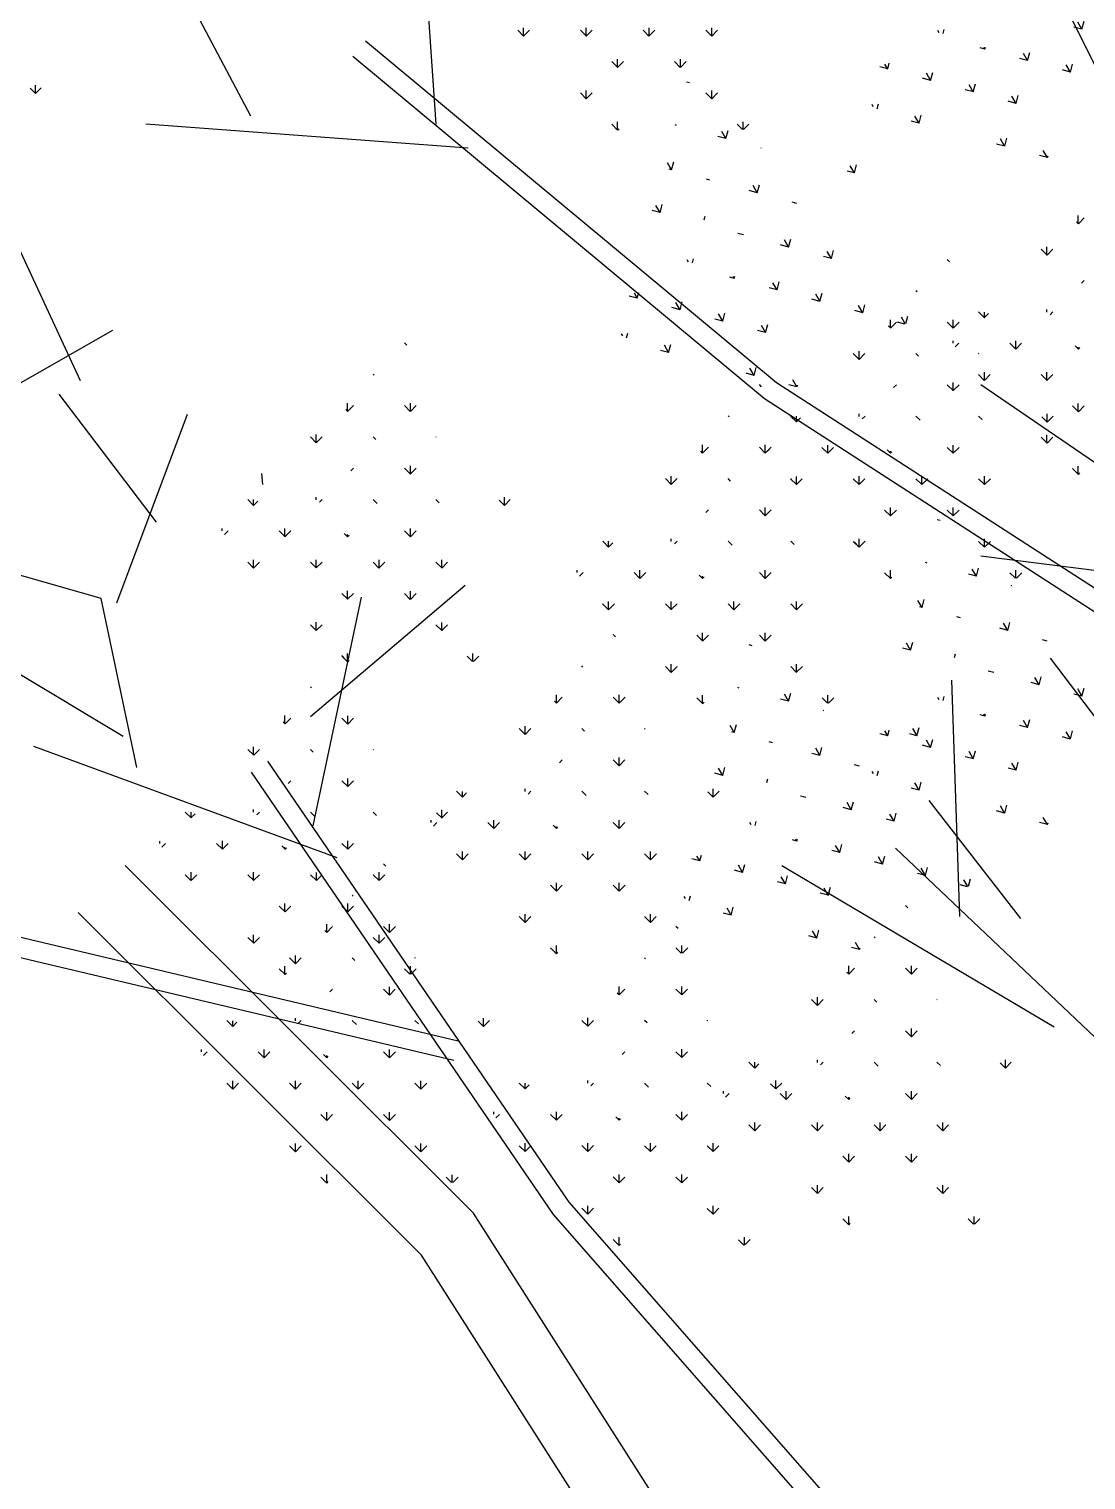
# Model space of a CAD drawing. Header units: millimetres. Extents: x -10 to 320, y -26 to 94.
# Drawn here: x 0.567 to 1.97, y 27.182 to 29.11 of the extents above; entities that cross this region are included whole.
import ezdxf

# ---------------------------------------------------------------- set-up
doc = ezdxf.new("R2010")
doc.units = ezdxf.units.MM
doc.header["$LTSCALE"] = 0.05

msp = doc.modelspace()

# ---------------------------------------------------------------- hatches: boundary and pattern name
at = {"linetype": 'Continuous'}
h = msp.add_hatch(dxfattribs=at)
h.set_pattern_fill('GRASS', scale=0.058864, style=0)
h.set_pattern_definition([(90, (-94.30087, 52.201557), (-0.041622823, 0.041622823), [0.011036918, -0.072208728]), (45, (-94.30087, 52.201557), (-0.041622823, 0.041622823), [0.011036918, -0.047826643]), (135, (-94.30087, 52.201557), (-0.041622823, -0.041622823), [0.011036918, -0.047826643])])
edge = h.paths.add_edge_path()
edge.add_line((1.4025, 29.0987), (1.4675, 28.9751))
edge.add_line((1.4675, 28.9751), (1.5942, 28.9795))
edge.add_line((1.5942, 28.9795), (1.4546, 29.0917))
edge.add_line((1.4546, 29.0917), (1.5882, 29.1243))
edge.add_line((1.5882, 29.1243), (1.5851, 29.2564))
edge.add_line((1.5851, 29.2564), (1.5192, 29.1354))
edge.add_line((1.5192, 29.1354), (1.4187, 29.1129))
edge.add_line((1.4187, 29.1129), (1.4713, 29.1592))
edge.add_line((1.4713, 29.1592), (1.4639, 29.3223))
edge.add_line((1.4639, 29.3223), (1.4201, 29.4108))
edge.add_line((1.4201, 29.4108), (1.4219, 29.2491))
edge.add_line((1.4219, 29.2491), (1.4038, 29.1282))
edge.add_line((1.4038, 29.1282), (1.3886, 29.1478))
edge.add_line((1.3886, 29.1478), (1.3805, 29.4922))
edge.add_line((1.3805, 29.4922), (1.3401, 29.2813))
edge.add_line((1.3401, 29.2813), (1.3653, 29.1778))
edge.add_line((1.3653, 29.1778), (1.3177, 29.2391))
edge.add_line((1.3177, 29.2391), (1.3202, 29.3699))
edge.add_line((1.3202, 29.3699), (1.2713, 29.2208))
edge.add_line((1.2713, 29.2208), (1.3757, 29.1352))
edge.add_line((1.3757, 29.1352), (1.1348, 29.2248))
edge.add_line((1.1348, 29.2248), (1.2266, 29.0799))
edge.add_line((1.2266, 29.0799), (1.3779, 29.1066))
edge.add_line((1.3779, 29.1066), (1.2711, 28.9999))
edge.add_line((1.2711, 28.9999), (1.3334, 28.9421))
edge.add_line((1.3334, 28.9421), (1.4046, 29.0932))
h = msp.add_hatch(dxfattribs=at)
h.set_pattern_fill('GRASS', scale=0.058864, angle=30, style=0)
h.set_pattern_definition([(120, (-92.528245, 1.22863), (-0.056857833, 0.01523501), [0.011036918, -0.072208728]), (75, (-92.528245, 1.22863), (-0.056857833, 0.01523501), [0.011036918, -0.047826643]), (165, (-92.528245, 1.22863), (-0.01523501, -0.056857833), [0.011036918, -0.047826643])])
edge = h.paths.add_edge_path()
edge.add_line((1.9047, 29.0726), (2.0229, 28.9981))
edge.add_line((2.0229, 28.9981), (2.1304, 29.0653))
edge.add_line((2.1304, 29.0653), (1.9533, 29.0927))
edge.add_line((1.9533, 29.0927), (2.0528, 29.1877))
edge.add_line((2.0528, 29.1877), (1.984, 29.3005))
edge.add_line((1.984, 29.3005), (1.9875, 29.1628))
edge.add_line((1.9875, 29.1628), (1.9116, 29.0931))
edge.add_line((1.9116, 29.0931), (1.9341, 29.1595))
edge.add_line((1.9341, 29.1595), (1.8461, 29.297))
edge.add_line((1.8461, 29.297), (1.7639, 29.3517))
edge.add_line((1.7639, 29.3517), (1.8463, 29.2126))
edge.add_line((1.8463, 29.2126), (1.8911, 29.0989))
edge.add_line((1.8911, 29.0989), (1.8681, 29.1082))
edge.add_line((1.8681, 29.1082), (1.6889, 29.4025))
edge.add_line((1.6889, 29.4025), (1.7594, 29.1996))
edge.add_line((1.7594, 29.1996), (1.833, 29.1226))
edge.add_line((1.833, 29.1226), (1.7611, 29.1519))
edge.add_line((1.7611, 29.1519), (1.6979, 29.2663))
edge.add_line((1.6979, 29.2663), (1.7301, 29.1128))
edge.add_line((1.7301, 29.1128), (1.8633, 29.0908))
edge.add_line((1.8633, 29.0908), (1.6098, 29.048))
edge.add_line((1.6098, 29.048), (1.7618, 28.9684))
edge.add_line((1.7618, 28.9684), (1.8795, 29.0672))
edge.add_line((1.8795, 29.0672), (1.8404, 28.9214))
edge.add_line((1.8404, 28.9214), (1.9232, 28.9025))
edge.add_line((1.9232, 28.9025), (1.9093, 29.069))
h = msp.add_hatch(dxfattribs=at)
h.set_pattern_fill('GRASS', scale=0.058864, style=0)
h.set_pattern_definition([(90, (-95.282206, 52.041984), (-0.041622823, 0.041622823), [0.011036918, -0.072208728]), (45, (-95.282206, 52.041984), (-0.041622823, 0.041622823), [0.011036918, -0.047826643]), (135, (-95.282206, 52.041984), (-0.041622823, -0.041622823), [0.011036918, -0.047826643])])
edge = h.paths.add_edge_path()
edge.add_line((0.4212, 28.9391), (0.4862, 28.8155))
edge.add_line((0.4862, 28.8155), (0.6129, 28.8199))
edge.add_line((0.6129, 28.8199), (0.4733, 28.9322))
edge.add_line((0.4733, 28.9322), (0.6069, 28.9647))
edge.add_line((0.6069, 28.9647), (0.6038, 29.0968))
edge.add_line((0.6038, 29.0968), (0.5379, 28.9758))
edge.add_line((0.5379, 28.9758), (0.4374, 28.9534))
edge.add_line((0.4374, 28.9534), (0.49, 28.9997))
edge.add_line((0.49, 28.9997), (0.4826, 29.1627))
edge.add_line((0.4826, 29.1627), (0.4387, 29.2512))
edge.add_line((0.4387, 29.2512), (0.4405, 29.0895))
edge.add_line((0.4405, 29.0895), (0.4225, 28.9686))
edge.add_line((0.4225, 28.9686), (0.4073, 28.9882))
edge.add_line((0.4073, 28.9882), (0.3991, 29.3327))
edge.add_line((0.3991, 29.3327), (0.3588, 29.1217))
edge.add_line((0.3588, 29.1217), (0.384, 29.0183))
edge.add_line((0.384, 29.0183), (0.3364, 29.0795))
edge.add_line((0.3364, 29.0795), (0.3389, 29.2103))
edge.add_line((0.3389, 29.2103), (0.29, 29.0612))
edge.add_line((0.29, 29.0612), (0.3943, 28.9756))
edge.add_line((0.3943, 28.9756), (0.1534, 29.0652))
edge.add_line((0.1534, 29.0652), (0.2453, 28.9203))
edge.add_line((0.2453, 28.9203), (0.3966, 28.947))
edge.add_line((0.3966, 28.947), (0.2898, 28.8403))
edge.add_line((0.2898, 28.8403), (0.3521, 28.7825))
edge.add_line((0.3521, 28.7825), (0.4233, 28.9336))
h = msp.add_hatch(dxfattribs=at)
h.set_pattern_fill('GRASS', scale=0.058864, angle=30, style=0)
h.set_pattern_definition([(120, (-92.860936, 0.924007), (-0.056857833, 0.01523501), [0.011036918, -0.072208728]), (75, (-92.860936, 0.924007), (-0.056857833, 0.01523501), [0.011036918, -0.047826643]), (165, (-92.860936, 0.924007), (-0.01523501, -0.056857833), [0.011036918, -0.047826643])])
edge = h.paths.add_edge_path()
edge.add_line((1.5721, 28.768), (1.6902, 28.6935))
edge.add_line((1.6902, 28.6935), (1.7977, 28.7607))
edge.add_line((1.7977, 28.7607), (1.6206, 28.788))
edge.add_line((1.6206, 28.788), (1.7201, 28.8831))
edge.add_line((1.7201, 28.8831), (1.6513, 28.9959))
edge.add_line((1.6513, 28.9959), (1.6548, 28.8582))
edge.add_line((1.6548, 28.8582), (1.579, 28.7885))
edge.add_line((1.579, 28.7885), (1.6014, 28.8549))
edge.add_line((1.6014, 28.8549), (1.5134, 28.9924))
edge.add_line((1.5134, 28.9924), (1.4312, 29.0471))
edge.add_line((1.4312, 29.0471), (1.5136, 28.908))
edge.add_line((1.5136, 28.908), (1.5585, 28.7943))
edge.add_line((1.5585, 28.7943), (1.5355, 28.8036))
edge.add_line((1.5355, 28.8036), (1.3562, 29.0978))
edge.add_line((1.3562, 29.0978), (1.4267, 28.895))
edge.add_line((1.4267, 28.895), (1.5003, 28.818))
edge.add_line((1.5003, 28.818), (1.4284, 28.8472))
edge.add_line((1.4284, 28.8472), (1.3652, 28.9617))
edge.add_line((1.3652, 28.9617), (1.3974, 28.8082))
edge.add_line((1.3974, 28.8082), (1.5306, 28.7862))
edge.add_line((1.5306, 28.7862), (1.2771, 28.7433))
edge.add_line((1.2771, 28.7433), (1.4291, 28.6638))
edge.add_line((1.4291, 28.6638), (1.5468, 28.7625))
edge.add_line((1.5468, 28.7625), (1.5077, 28.6167))
edge.add_line((1.5077, 28.6167), (1.5905, 28.5978))
edge.add_line((1.5905, 28.5978), (1.5766, 28.7644))
h = msp.add_hatch(dxfattribs=at)
h.set_pattern_fill('GRASS', scale=0.058864, style=0)
h.set_pattern_definition([(90, (-93.689076, 51.743988), (-0.041622823, 0.041622823), [0.011036918, -0.072208728]), (45, (-93.689076, 51.74399), (-0.041622823, 0.041622823), [0.011036918, -0.047826643]), (135, (-93.689076, 51.74399), (-0.041622823, -0.041622823), [0.011036918, -0.047826643])])
edge = h.paths.add_edge_path()
edge.add_line((2.0143, 28.6411), (2.0793, 28.5175))
edge.add_line((2.0793, 28.5175), (2.206, 28.5219))
edge.add_line((2.206, 28.5219), (2.0664, 28.6342))
edge.add_line((2.0664, 28.6342), (2.2, 28.6667))
edge.add_line((2.2, 28.6667), (2.1969, 28.7988))
edge.add_line((2.1969, 28.7988), (2.131, 28.6778))
edge.add_line((2.131, 28.6778), (2.0305, 28.6554))
edge.add_line((2.0305, 28.6554), (2.0831, 28.7017))
edge.add_line((2.0831, 28.7017), (2.0757, 28.8647))
edge.add_line((2.0757, 28.8647), (2.0319, 28.9532))
edge.add_line((2.0319, 28.9532), (2.0337, 28.7916))
edge.add_line((2.0337, 28.7916), (2.0156, 28.6706))
edge.add_line((2.0156, 28.6706), (2.0004, 28.6902))
edge.add_line((2.0004, 28.6902), (1.9923, 29.0347))
edge.add_line((1.9923, 29.0347), (1.9519, 28.8238))
edge.add_line((1.9519, 28.8238), (1.9771, 28.7203))
edge.add_line((1.9771, 28.7203), (1.9295, 28.7815))
edge.add_line((1.9295, 28.7815), (1.932, 28.9123))
edge.add_line((1.932, 28.9123), (1.8831, 28.7632))
edge.add_line((1.8831, 28.7632), (1.9875, 28.6776))
edge.add_line((1.9875, 28.6776), (1.7466, 28.7672))
edge.add_line((1.7466, 28.7672), (1.8384, 28.6223))
edge.add_line((1.8384, 28.6223), (1.9897, 28.649))
edge.add_line((1.9897, 28.649), (1.8829, 28.5423))
edge.add_line((1.8829, 28.5423), (1.9452, 28.4845))
edge.add_line((1.9452, 28.4845), (2.0164, 28.6356))
h = msp.add_hatch(dxfattribs=at)
h.set_pattern_fill('GRASS', scale=0.058864, style=0)
h.set_pattern_definition([(90, (-93.938594, 51.605522), (-0.041622823, 0.041622823), [0.011036918, -0.072208728]), (45, (-93.938594, 51.60552), (-0.041622823, 0.041622823), [0.011036918, -0.047826643]), (135, (-93.938594, 51.60552), (-0.041622823, -0.041622823), [0.011036918, -0.047826643])])
edge = h.paths.add_edge_path()
edge.add_line((1.7648, 28.5026), (1.8298, 28.379))
edge.add_line((1.8298, 28.379), (1.9565, 28.3835))
edge.add_line((1.9565, 28.3835), (1.8169, 28.4957))
edge.add_line((1.8169, 28.4957), (1.9505, 28.5282))
edge.add_line((1.9505, 28.5282), (1.9474, 28.6604))
edge.add_line((1.9474, 28.6604), (1.8815, 28.5394))
edge.add_line((1.8815, 28.5394), (1.781, 28.5169))
edge.add_line((1.781, 28.5169), (1.8336, 28.5632))
edge.add_line((1.8336, 28.5632), (1.8262, 28.7262))
edge.add_line((1.8262, 28.7262), (1.7824, 28.8147))
edge.add_line((1.7824, 28.8147), (1.7841, 28.6531))
edge.add_line((1.7841, 28.6531), (1.7661, 28.5322))
edge.add_line((1.7661, 28.5322), (1.7509, 28.5518))
edge.add_line((1.7509, 28.5518), (1.7428, 28.8962))
edge.add_line((1.7428, 28.8962), (1.7024, 28.6853))
edge.add_line((1.7024, 28.6853), (1.7276, 28.5818))
edge.add_line((1.7276, 28.5818), (1.68, 28.6431))
edge.add_line((1.68, 28.6431), (1.6825, 28.7738))
edge.add_line((1.6825, 28.7738), (1.6336, 28.6247))
edge.add_line((1.6336, 28.6247), (1.7379, 28.5392))
edge.add_line((1.7379, 28.5392), (1.497, 28.6287))
edge.add_line((1.497, 28.6287), (1.5889, 28.4838))
edge.add_line((1.5889, 28.4838), (1.7402, 28.5105))
edge.add_line((1.7402, 28.5105), (1.6334, 28.4038))
edge.add_line((1.6334, 28.4038), (1.6957, 28.346))
edge.add_line((1.6957, 28.346), (1.7669, 28.4972))
h = msp.add_hatch(dxfattribs=at)
h.set_pattern_fill('GRASS', scale=0.058864, style=0)
h.set_pattern_definition([(90, (-94.659424, 51.49475), (-0.041622823, 0.041622823), [0.011036918, -0.072208728]), (45, (-94.659424, 51.49475), (-0.041622823, 0.041622823), [0.011036918, -0.047826643]), (135, (-94.659424, 51.49475), (-0.041622823, -0.041622823), [0.011036918, -0.047826643])])
edge = h.paths.add_edge_path()
edge.add_line((1.0439, 28.3919), (1.109, 28.2683))
edge.add_line((1.109, 28.2683), (1.2356, 28.2727))
edge.add_line((1.2356, 28.2727), (1.096, 28.3849))
edge.add_line((1.096, 28.3849), (1.2297, 28.4175))
edge.add_line((1.2297, 28.4175), (1.2266, 28.5496))
edge.add_line((1.2266, 28.5496), (1.1607, 28.4286))
edge.add_line((1.1607, 28.4286), (1.0601, 28.4061))
edge.add_line((1.0601, 28.4061), (1.1128, 28.4524))
edge.add_line((1.1128, 28.4524), (1.1054, 28.6155))
edge.add_line((1.1054, 28.6155), (1.0615, 28.704))
edge.add_line((1.0615, 28.704), (1.0633, 28.5423))
edge.add_line((1.0633, 28.5423), (1.0453, 28.4214))
edge.add_line((1.0453, 28.4214), (1.0301, 28.441))
edge.add_line((1.0301, 28.441), (1.0219, 28.7854))
edge.add_line((1.0219, 28.7854), (0.9816, 28.5745))
edge.add_line((0.9816, 28.5745), (1.0068, 28.471))
edge.add_line((1.0068, 28.471), (0.9592, 28.5323))
edge.add_line((0.9592, 28.5323), (0.9617, 28.663))
edge.add_line((0.9617, 28.663), (0.9128, 28.514))
edge.add_line((0.9128, 28.514), (1.0171, 28.4284))
edge.add_line((1.0171, 28.4284), (0.7762, 28.518))
edge.add_line((0.7762, 28.518), (0.868, 28.3731))
edge.add_line((0.868, 28.3731), (1.0194, 28.3997))
edge.add_line((1.0194, 28.3997), (0.9126, 28.293))
edge.add_line((0.9126, 28.293), (0.9749, 28.2352))
edge.add_line((0.9749, 28.2352), (1.0461, 28.3864))
h = msp.add_hatch(dxfattribs=at)
h.set_pattern_fill('GRASS', scale=0.058864, style=0)
h.set_pattern_definition([(90, (-94.18811, 51.439364), (-0.041622823, 0.041622823), [0.011036918, -0.072208728]), (45, (-94.18811, 51.439364), (-0.041622823, 0.041622823), [0.011036918, -0.047826643]), (135, (-94.18811, 51.439364), (-0.041622823, -0.041622823), [0.011036918, -0.047826643])])
edge = h.paths.add_edge_path()
edge.add_line((1.5153, 28.3365), (1.5803, 28.2129))
edge.add_line((1.5803, 28.2129), (1.707, 28.2173))
edge.add_line((1.707, 28.2173), (1.5674, 28.3295))
edge.add_line((1.5674, 28.3295), (1.701, 28.3621))
edge.add_line((1.701, 28.3621), (1.6979, 28.4942))
edge.add_line((1.6979, 28.4942), (1.632, 28.3732))
edge.add_line((1.632, 28.3732), (1.5315, 28.3507))
edge.add_line((1.5315, 28.3507), (1.5841, 28.397))
edge.add_line((1.5841, 28.397), (1.5767, 28.5601))
edge.add_line((1.5767, 28.5601), (1.5328, 28.6486))
edge.add_line((1.5328, 28.6486), (1.5346, 28.4869))
edge.add_line((1.5346, 28.4869), (1.5166, 28.366))
edge.add_line((1.5166, 28.366), (1.5014, 28.3856))
edge.add_line((1.5014, 28.3856), (1.4932, 28.73))
edge.add_line((1.4932, 28.73), (1.4529, 28.5191))
edge.add_line((1.4529, 28.5191), (1.4781, 28.4156))
edge.add_line((1.4781, 28.4156), (1.4305, 28.4769))
edge.add_line((1.4305, 28.4769), (1.433, 28.6077))
edge.add_line((1.433, 28.6077), (1.3841, 28.4586))
edge.add_line((1.3841, 28.4586), (1.4884, 28.373))
edge.add_line((1.4884, 28.373), (1.2475, 28.4626))
edge.add_line((1.2475, 28.4626), (1.3394, 28.3177))
edge.add_line((1.3394, 28.3177), (1.4907, 28.3444))
edge.add_line((1.4907, 28.3444), (1.3839, 28.2377))
edge.add_line((1.3839, 28.2377), (1.4462, 28.1799))
edge.add_line((1.4462, 28.1799), (1.5174, 28.331))
h = msp.add_hatch(dxfattribs=at)
h.set_pattern_fill('GRASS', scale=0.058864, angle=30, style=0)
h.set_pattern_definition([(120, (-92.528245, 0.34245), (-0.056857833, 0.01523501), [0.011036918, -0.072208728]), (75, (-92.528245, 0.34245), (-0.056857833, 0.01523501), [0.011036918, -0.047826643]), (165, (-92.528245, 0.34245), (-0.01523501, -0.056857833), [0.011036918, -0.047826643])])
edge = h.paths.add_edge_path()
edge.add_line((1.9047, 28.1865), (2.0229, 28.1119))
edge.add_line((2.0229, 28.1119), (2.1304, 28.1791))
edge.add_line((2.1304, 28.1791), (1.9533, 28.2065))
edge.add_line((1.9533, 28.2065), (2.0528, 28.3015))
edge.add_line((2.0528, 28.3015), (1.984, 28.4144))
edge.add_line((1.984, 28.4144), (1.9875, 28.2766))
edge.add_line((1.9875, 28.2766), (1.9116, 28.2069))
edge.add_line((1.9116, 28.2069), (1.9341, 28.2733))
edge.add_line((1.9341, 28.2733), (1.8461, 28.4108))
edge.add_line((1.8461, 28.4108), (1.7639, 28.4655))
edge.add_line((1.7639, 28.4655), (1.8463, 28.3264))
edge.add_line((1.8463, 28.3264), (1.8911, 28.2127))
edge.add_line((1.8911, 28.2127), (1.8681, 28.2221))
edge.add_line((1.8681, 28.2221), (1.6889, 28.5163))
edge.add_line((1.6889, 28.5163), (1.7594, 28.3135))
edge.add_line((1.7594, 28.3135), (1.833, 28.2364))
edge.add_line((1.833, 28.2364), (1.7611, 28.2657))
edge.add_line((1.7611, 28.2657), (1.6979, 28.3802))
edge.add_line((1.6979, 28.3802), (1.7301, 28.2266))
edge.add_line((1.7301, 28.2266), (1.8633, 28.2047))
edge.add_line((1.8633, 28.2047), (1.6098, 28.1618))
edge.add_line((1.6098, 28.1618), (1.7618, 28.0822))
edge.add_line((1.7618, 28.0822), (1.8795, 28.181))
edge.add_line((1.8795, 28.181), (1.8404, 28.0352))
edge.add_line((1.8404, 28.0352), (1.9232, 28.0163))
edge.add_line((1.9232, 28.0163), (1.9093, 28.1828))
h = msp.add_hatch(dxfattribs=at)
h.set_pattern_fill('GRASS', scale=0.058864, style=0)
h.set_pattern_definition([(90, (-94.382182, 51.107047), (-0.041622823, 0.041622823), [0.011036918, -0.072208728]), (45, (-94.38218, 51.107047), (-0.041622823, 0.041622823), [0.011036918, -0.047826643]), (135, (-94.38218, 51.107047), (-0.041622823, -0.041622823), [0.011036918, -0.047826643])])
edge = h.paths.add_edge_path()
edge.add_line((1.3212, 28.0042), (1.3862, 27.8806))
edge.add_line((1.3862, 27.8806), (1.5129, 27.885))
edge.add_line((1.5129, 27.885), (1.3733, 27.9972))
edge.add_line((1.3733, 27.9972), (1.5069, 28.0298))
edge.add_line((1.5069, 28.0298), (1.5038, 28.1619))
edge.add_line((1.5038, 28.1619), (1.4379, 28.0409))
edge.add_line((1.4379, 28.0409), (1.3374, 28.0184))
edge.add_line((1.3374, 28.0184), (1.39, 28.0647))
edge.add_line((1.39, 28.0647), (1.3826, 28.2278))
edge.add_line((1.3826, 28.2278), (1.3388, 28.3163))
edge.add_line((1.3388, 28.3163), (1.3405, 28.1546))
edge.add_line((1.3405, 28.1546), (1.3225, 28.0337))
edge.add_line((1.3225, 28.0337), (1.3073, 28.0533))
edge.add_line((1.3073, 28.0533), (1.2992, 28.3977))
edge.add_line((1.2992, 28.3977), (1.2588, 28.1868))
edge.add_line((1.2588, 28.1868), (1.284, 28.0833))
edge.add_line((1.284, 28.0833), (1.2364, 28.1446))
edge.add_line((1.2364, 28.1446), (1.2389, 28.2753))
edge.add_line((1.2389, 28.2753), (1.19, 28.1263))
edge.add_line((1.19, 28.1263), (1.2944, 28.0407))
edge.add_line((1.2944, 28.0407), (1.0535, 28.1303))
edge.add_line((1.0535, 28.1303), (1.1453, 27.9854))
edge.add_line((1.1453, 27.9854), (1.2966, 28.012))
edge.add_line((1.2966, 28.012), (1.1898, 27.9053))
edge.add_line((1.1898, 27.9053), (1.2521, 27.8475))
edge.add_line((1.2521, 27.8475), (1.3233, 27.9987))
h = msp.add_hatch(dxfattribs=at)
h.set_pattern_fill('GRASS', scale=0.058864, style=0)
h.set_pattern_definition([(90, (-94.742597, 51.079354), (-0.041622823, 0.041622823), [0.011036918, -0.072208728]), (45, (-94.7426, 51.079354), (-0.041622823, 0.041622823), [0.011036918, -0.047826643]), (135, (-94.7426, 51.079354), (-0.041622823, -0.041622823), [0.011036918, -0.047826643])])
edge = h.paths.add_edge_path()
edge.add_line((0.9608, 27.9765), (1.0258, 27.8529))
edge.add_line((1.0258, 27.8529), (1.1525, 27.8573))
edge.add_line((1.1525, 27.8573), (1.0129, 27.9695))
edge.add_line((1.0129, 27.9695), (1.1465, 28.0021))
edge.add_line((1.1465, 28.0021), (1.1434, 28.1342))
edge.add_line((1.1434, 28.1342), (1.0775, 28.0132))
edge.add_line((1.0775, 28.0132), (0.977, 27.9907))
edge.add_line((0.977, 27.9907), (1.0296, 28.037))
edge.add_line((1.0296, 28.037), (1.0222, 28.2001))
edge.add_line((1.0222, 28.2001), (0.9784, 28.2886))
edge.add_line((0.9784, 28.2886), (0.9801, 28.1269))
edge.add_line((0.9801, 28.1269), (0.9621, 28.006))
edge.add_line((0.9621, 28.006), (0.9469, 28.0256))
edge.add_line((0.9469, 28.0256), (0.9388, 28.37))
edge.add_line((0.9388, 28.37), (0.8984, 28.1591))
edge.add_line((0.8984, 28.1591), (0.9236, 28.0556))
edge.add_line((0.9236, 28.0556), (0.876, 28.1169))
edge.add_line((0.876, 28.1169), (0.8785, 28.2476))
edge.add_line((0.8785, 28.2476), (0.8296, 28.0986))
edge.add_line((0.8296, 28.0986), (0.9339, 28.013))
edge.add_line((0.9339, 28.013), (0.693, 28.1026))
edge.add_line((0.693, 28.1026), (0.7849, 27.9577))
edge.add_line((0.7849, 27.9577), (0.9362, 27.9844))
edge.add_line((0.9362, 27.9844), (0.8294, 27.8776))
edge.add_line((0.8294, 27.8776), (0.8917, 27.8199))
edge.add_line((0.8917, 27.8199), (0.9629, 27.971))
h = msp.add_hatch(dxfattribs=at)
h.set_pattern_fill('GRASS', scale=0.058864, angle=30, style=0)
h.set_pattern_definition([(120, (-92.777763, 0.176293), (-0.056857833, 0.01523501), [0.011036918, -0.072208728]), (75, (-92.777763, 0.176293), (-0.056857833, 0.01523501), [0.011036918, -0.047826643]), (165, (-92.777763, 0.176293), (-0.01523501, -0.056857833), [0.011036918, -0.047826643])])
edge = h.paths.add_edge_path()
edge.add_line((1.6552, 28.0203), (1.7733, 27.9458))
edge.add_line((1.7733, 27.9458), (1.8808, 28.0129))
edge.add_line((1.8808, 28.0129), (1.7038, 28.0403))
edge.add_line((1.7038, 28.0403), (1.8033, 28.1353))
edge.add_line((1.8033, 28.1353), (1.7345, 28.2482))
edge.add_line((1.7345, 28.2482), (1.738, 28.1105))
edge.add_line((1.738, 28.1105), (1.6621, 28.0407))
edge.add_line((1.6621, 28.0407), (1.6846, 28.1072))
edge.add_line((1.6846, 28.1072), (1.5966, 28.2447))
edge.add_line((1.5966, 28.2447), (1.5144, 28.2994))
edge.add_line((1.5144, 28.2994), (1.5968, 28.1603))
edge.add_line((1.5968, 28.1603), (1.6416, 28.0465))
edge.add_line((1.6416, 28.0465), (1.6186, 28.0559))
edge.add_line((1.6186, 28.0559), (1.4394, 28.3501))
edge.add_line((1.4394, 28.3501), (1.5099, 28.1473))
edge.add_line((1.5099, 28.1473), (1.5834, 28.0703))
edge.add_line((1.5834, 28.0703), (1.5116, 28.0995))
edge.add_line((1.5116, 28.0995), (1.4484, 28.214))
edge.add_line((1.4484, 28.214), (1.4806, 28.0604))
edge.add_line((1.4806, 28.0604), (1.6137, 28.0385))
edge.add_line((1.6137, 28.0385), (1.3603, 27.9956))
edge.add_line((1.3603, 27.9956), (1.5123, 27.9161))
edge.add_line((1.5123, 27.9161), (1.63, 28.0148))
edge.add_line((1.63, 28.0148), (1.5909, 27.869))
edge.add_line((1.5909, 27.869), (1.6737, 27.8501))
edge.add_line((1.6737, 27.8501), (1.6598, 28.0166))
h = msp.add_hatch(dxfattribs=at)
h.set_pattern_fill('GRASS', scale=0.058864, style=0)
h.set_pattern_definition([(90, (-94.68715, 50.802423), (-0.041622823, 0.041622823), [0.011036918, -0.072208728]), (45, (-94.68715, 50.80242), (-0.041622823, 0.041622823), [0.011036918, -0.047826643]), (135, (-94.68715, 50.80242), (-0.041622823, -0.041622823), [0.011036918, -0.047826643])])
edge = h.paths.add_edge_path()
edge.add_line((1.0162, 27.6995), (1.0813, 27.5759))
edge.add_line((1.0813, 27.5759), (1.2079, 27.5804))
edge.add_line((1.2079, 27.5804), (1.0683, 27.6926))
edge.add_line((1.0683, 27.6926), (1.202, 27.7251))
edge.add_line((1.202, 27.7251), (1.1988, 27.8573))
edge.add_line((1.1988, 27.8573), (1.133, 27.7363))
edge.add_line((1.133, 27.7363), (1.0324, 27.7138))
edge.add_line((1.0324, 27.7138), (1.0851, 27.7601))
edge.add_line((1.0851, 27.7601), (1.0776, 27.9231))
edge.add_line((1.0776, 27.9231), (1.0338, 28.0116))
edge.add_line((1.0338, 28.0116), (1.0356, 27.85))
edge.add_line((1.0356, 27.85), (1.0176, 27.7291))
edge.add_line((1.0176, 27.7291), (1.0023, 27.7487))
edge.add_line((1.0023, 27.7487), (0.9942, 28.0931))
edge.add_line((0.9942, 28.0931), (0.9539, 27.8822))
edge.add_line((0.9539, 27.8822), (0.979, 27.7787))
edge.add_line((0.979, 27.7787), (0.9314, 27.84))
edge.add_line((0.9314, 27.84), (0.934, 27.9707))
edge.add_line((0.934, 27.9707), (0.885, 27.8216))
edge.add_line((0.885, 27.8216), (0.9894, 27.7361))
edge.add_line((0.9894, 27.7361), (0.7485, 27.8256))
edge.add_line((0.7485, 27.8256), (0.8403, 27.6807))
edge.add_line((0.8403, 27.6807), (0.9917, 27.7074))
edge.add_line((0.9917, 27.7074), (0.8848, 27.6007))
edge.add_line((0.8848, 27.6007), (0.9471, 27.5429))
edge.add_line((0.9471, 27.5429), (1.0184, 27.6941))
h = msp.add_hatch(dxfattribs=at)
h.set_pattern_fill('GRASS', scale=0.058864, style=0)
h.set_pattern_definition([(90, (-93.994042, 50.747037), (-0.041622823, 0.041622823), [0.011036918, -0.072208728]), (45, (-93.99404, 50.747037), (-0.041622823, 0.041622823), [0.011036918, -0.047826643]), (135, (-93.99404, 50.747037), (-0.041622823, -0.041622823), [0.011036918, -0.047826643])])
edge = h.paths.add_edge_path()
edge.add_line((1.7093, 27.6442), (1.7744, 27.5206))
edge.add_line((1.7744, 27.5206), (1.901, 27.525))
edge.add_line((1.901, 27.525), (1.7614, 27.6372))
edge.add_line((1.7614, 27.6372), (1.8951, 27.6698))
edge.add_line((1.8951, 27.6698), (1.892, 27.8019))
edge.add_line((1.892, 27.8019), (1.8261, 27.6809))
edge.add_line((1.8261, 27.6809), (1.7255, 27.6584))
edge.add_line((1.7255, 27.6584), (1.7782, 27.7047))
edge.add_line((1.7782, 27.7047), (1.7707, 27.8678))
edge.add_line((1.7707, 27.8678), (1.7269, 27.9563))
edge.add_line((1.7269, 27.9563), (1.7287, 27.7946))
edge.add_line((1.7287, 27.7946), (1.7107, 27.6737))
edge.add_line((1.7107, 27.6737), (1.6954, 27.6933))
edge.add_line((1.6954, 27.6933), (1.6873, 28.0377))
edge.add_line((1.6873, 28.0377), (1.647, 27.8268))
edge.add_line((1.647, 27.8268), (1.6721, 27.7233))
edge.add_line((1.6721, 27.7233), (1.6246, 27.7846))
edge.add_line((1.6246, 27.7846), (1.6271, 27.9153))
edge.add_line((1.6271, 27.9153), (1.5781, 27.7662))
edge.add_line((1.5781, 27.7662), (1.6825, 27.6807))
edge.add_line((1.6825, 27.6807), (1.4416, 27.7703))
edge.add_line((1.4416, 27.7703), (1.5334, 27.6254))
edge.add_line((1.5334, 27.6254), (1.6848, 27.652))
edge.add_line((1.6848, 27.652), (1.5779, 27.5453))
edge.add_line((1.5779, 27.5453), (1.6402, 27.4875))
edge.add_line((1.6402, 27.4875), (1.7115, 27.6387))
h = msp.add_hatch(dxfattribs=at)
h.set_pattern_fill('GRASS', scale=0.058864, style=0)
h.set_pattern_definition([(90, (-94.29901, 50.719344), (-0.041622823, 0.041622823), [0.011036918, -0.072208728]), (45, (-94.29901, 50.719344), (-0.041622823, 0.041622823), [0.011036918, -0.047826643]), (135, (-94.29901, 50.719344), (-0.041622823, -0.041622823), [0.011036918, -0.047826643])])
edge = h.paths.add_edge_path()
edge.add_line((1.4044, 27.6165), (1.4694, 27.4929))
edge.add_line((1.4694, 27.4929), (1.5961, 27.4973))
edge.add_line((1.5961, 27.4973), (1.4565, 27.6095))
edge.add_line((1.4565, 27.6095), (1.5901, 27.6421))
edge.add_line((1.5901, 27.6421), (1.587, 27.7742))
edge.add_line((1.587, 27.7742), (1.5211, 27.6532))
edge.add_line((1.5211, 27.6532), (1.4206, 27.6307))
edge.add_line((1.4206, 27.6307), (1.4732, 27.677))
edge.add_line((1.4732, 27.677), (1.4658, 27.8401))
edge.add_line((1.4658, 27.8401), (1.4219, 27.9286))
edge.add_line((1.4219, 27.9286), (1.4237, 27.7669))
edge.add_line((1.4237, 27.7669), (1.4057, 27.646))
edge.add_line((1.4057, 27.646), (1.3905, 27.6656))
edge.add_line((1.3905, 27.6656), (1.3823, 28.01))
edge.add_line((1.3823, 28.01), (1.342, 27.7991))
edge.add_line((1.342, 27.7991), (1.3672, 27.6956))
edge.add_line((1.3672, 27.6956), (1.3196, 27.7569))
edge.add_line((1.3196, 27.7569), (1.3221, 27.8876))
edge.add_line((1.3221, 27.8876), (1.2732, 27.7386))
edge.add_line((1.2732, 27.7386), (1.3775, 27.653))
edge.add_line((1.3775, 27.653), (1.1366, 27.7426))
edge.add_line((1.1366, 27.7426), (1.2285, 27.5977))
edge.add_line((1.2285, 27.5977), (1.3798, 27.6243))
edge.add_line((1.3798, 27.6243), (1.273, 27.5176))
edge.add_line((1.273, 27.5176), (1.3353, 27.4598))
edge.add_line((1.3353, 27.4598), (1.4065, 27.611))

# ---------------------------------------------------------------- linework, layer by layer
at = {"color": 7}
msp.add_line((0.8754, 28.5197, -0.0003), (0.877, 28.505, -0.0003), dxfattribs=at)
for points in [[(3.093, 24.0229), (3.1386, 26.025), (2.8196, 26.6621), (2.136, 28.7553), (1.7714, 29.4833)], [(0.8611, 28.9946), (0.7541, 29.1975), (0.6365, 29.1975), (0.3049, 29.3043)], [(1.0857, 29.2937), (1.1071, 28.9839)], [(2.3653, 28.1194), (1.5592, 28.6401), (1.0136, 29.0942)], [(2.3509, 28.0971), (1.5435, 28.6188), (0.9966, 29.0738)], [(0.635, 28.6428), (0.462, 29.0155)], [(1.1499, 28.9519), (0.722, 28.9839)], [(0.6776, 28.7098), (0.3586, 28.5278)], [(2.7808, 27.9884), (1.8306, 28.6374)], [(0.7361, 28.4549), (0.6067, 28.6251)], [(0.6833, 28.3478), (0.7771, 28.5987)], [(0.7099, 28.1292), (0.6627, 28.3537), (0.5496, 28.386), (0.26, 28.5796)], [(0.6919, 28.1704), (0.1149, 28.5167)], [(2.1949, 28.3636), (1.8305, 28.4098)], [(0.9405, 28.1967), (1.146, 28.3713)], [(1.0079, 28.3552), (0.9435, 28.0515)], [(2.1495, 27.9764), (1.9231, 28.2742)], [(1.8029, 27.9309), (1.7923, 28.2449)], [(0.9759, 28.0089), (0.5733, 28.1571)], [(1.9163, 26.8294), (1.284, 27.5513), (0.8839, 28.1376)], [(1.8964, 26.8119), (1.263, 27.5351), (0.862, 28.1227)], [(1.7615, 28.0852), (1.8835, 27.9282)], [(1.1368, 27.7655), (0.0171, 28.0306)], [(2.0851, 27.6727), (1.7176, 28.0219)], [(1.1307, 27.7397), (0.011, 28.0049)], [(2.9534, 23.9774), (2.9534, 25.2397), (2.1672, 26.1171), (1.8866, 26.8643), (1.467, 27.0505), (1.157, 27.5368), (0.6945, 27.9987)], [(1.9279, 27.7842), (1.5663, 27.9984)], [(2.8651, 23.9774), (2.8651, 25.206), (2.0904, 26.0705), (1.817, 26.7986), (1.4068, 26.9806), (1.0878, 27.4812), (0.6321, 27.9362)]]:
    msp.add_lwpolyline(points, dxfattribs=at)

doc.saveas('drawing.dxf')
